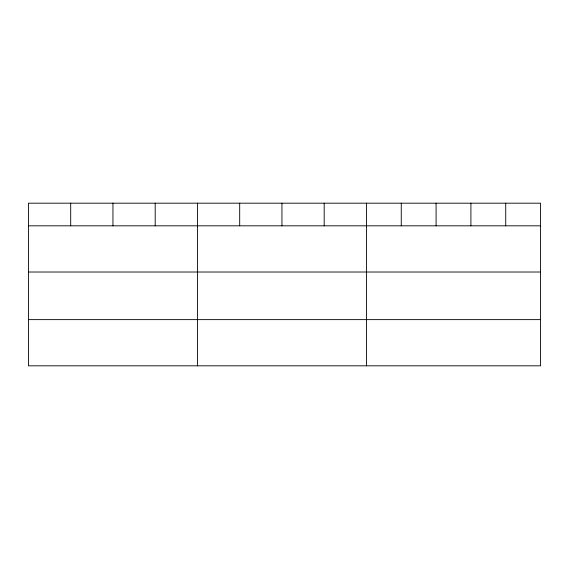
<?xml version="1.0" encoding="UTF-8"?>
<svg xmlns="http://www.w3.org/2000/svg" width="569" height="569" viewBox="0 0 569 569"><rect width="100%" height="100%" fill="white"/><g stroke="black" fill="none" stroke-linecap="round" stroke-linejoin="round"><path stroke-width="0.85" d="M540.55 225.822L540.55 365.817L28.45 365.817L28.45 203.183L540.55 203.183L540.55 225.822L28.45 225.822M28.45 272.018L540.55 272.018M28.45 319.622L540.55 319.622M505.727 203.183L505.727 225.822M470.904 203.183L470.904 225.822M436.082 203.183L436.082 225.822M401.259 203.183L401.259 225.822M366.436 203.183L366.436 365.817M324.188 203.183L324.188 225.822M281.94 203.183L281.94 225.822M239.691 203.183L239.691 225.822M197.443 203.183L197.443 365.817M155.195 203.183L155.195 225.822M112.947 203.183L112.947 225.822M70.698 203.183L70.698 225.822"/></g></svg>
